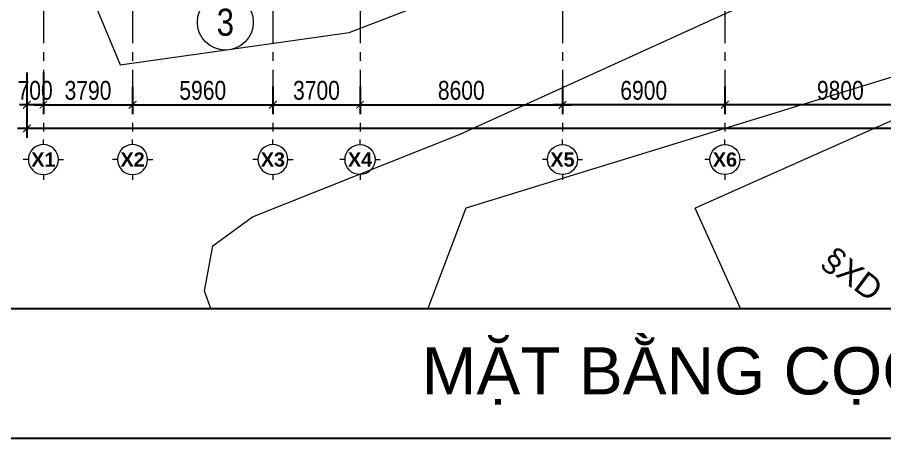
# Model space of a CAD drawing. Header units: millimetres. Extents: x -346728 to 1320345, y -537202 to -385966.
# Drawn here: x 146783 to 183622, y -524864 to -506985 of the extents above; entities that cross this region are included whole.
import ezdxf
from ezdxf.enums import TextEntityAlignment as Align
from ezdxf.xclip import XClip

# ---------------------------------------------------------------- set-up
doc = ezdxf.new("R2010")
doc.units = ezdxf.units.MM
doc.header["$LTSCALE"] = 100
doc.header["$XCLIPFRAME"] = 2
doc.set_wipeout_variables(frame=1)
doc.linetypes.add('X1326_GLB$0$CENTER', pattern=[2, 1.25, -0.25, 0.25, -0.25])
for name, color, linetype, lineweight in [('0 T KY HIEU', 7, 'Continuous', 9), ('0 T TEXT', 7, 'Continuous', 13), ('LINE', 7, 'Continuous', 13), ('X1326_GLB$0$A-tim', 8, 'X1326_GLB$0$CENTER', 9), ('X1326_GLB$0$Xref-Plan Grid$0$A-kich thuoc', 251, 'Continuous', 13), ('X1326_GLB$0$Xref-Plan Grid$0$A-ky hieu', 7, 'Continuous', 13)]:
    doc.layers.add(name, color=color, linetype=linetype, lineweight=lineweight)
doc.layers.add('TEXT1', color=8, linetype='Continuous')
doc.layers.add('TX', color=94, linetype='Continuous')
doc.styles.add('CHU', font='Arial_1.ttf')
doc.styles.add('TOAN - FONT ARIAL', font='Arial_1.ttf', dxfattribs={"width": 0.8})
doc.styles.add('VnArialH', font='VHARIAL.TTF')
doc.styles.add('VNI-HELSE-CONDENSE', font='VHELVCN.TTF')
doc.styles.add('X1326_GLB$0$Xref-Plan Grid$0$BRG-Chu Hoa', font='Arialbd_1.ttf')
doc.dimstyles.new('X1326_GLB$0$200', dxfattribs={"dimscale": 400, "dimtxt": 2, "dimasz": 0.8, "dimexe": 1, "dimexo": 1, "dimgap": 0.5, "dimtad": 1, "dimdec": 0, "dimzin": 0, "dimdsep": 46, "dimtxsty": 'TOAN - FONT ARIAL', "dimblk": 'ARCHTICK', "dimcen": 0.8, "dimdle": 1, "dimclrd": 7, "dimclre": 7, "dimclrt": 7, "dimadec": 0, "dimazin": 0, "dimtfac": 1, "dimtdec": 0, "dimtix": 1, "dimtmove": 2, "dimatfit": 3, "dimfxl": 1, "dimtolj": 1, "dimtzin": 0, "dimarcsym": 0})

# ---------------------------------------------------------------- blocks, each defined once
blk = doc.blocks.new('_ArchTick')
at = {"color": 0, "linetype": 'ByBlock', "const_width": 0.15}
blk.add_lwpolyline([(-0.5, -0.5), (0.5, 0.5)], dxfattribs=at)
blk = doc.blocks.new('*D435')
at = {"layer": 'DEFPOINTS', "color": 0, "transparency": 16777216}
for p in [(147889, -509523, 0), (151679, -509536, 0), (151679, -510696)]:
    blk.add_point(p, dxfattribs=at)
at = {"layer": 'X1326_GLB$0$Xref-Plan Grid$0$A-kich thuoc', "color": 7, "lineweight": -2, "transparency": 16777216}
for p, q in [((147889, -509923), (147889, -511096)), ((151679, -509936), (151679, -511096)), ((147489, -510696), (152079, -510696))]:
    blk.add_line(p, q, dxfattribs=at)
at = {"layer": 'X1326_GLB$0$Xref-Plan Grid$0$A-kich thuoc', "color": 7, "lineweight": -2, "transparency": 16777216, "xscale": 320, "yscale": 320, "zscale": 320, "rotation": 180}
blk.add_blockref('_ArchTick', (147889, -510696), dxfattribs=at)
at = {"layer": 'X1326_GLB$0$Xref-Plan Grid$0$A-kich thuoc', "color": 7, "lineweight": -2, "transparency": 16777216, "xscale": 320, "yscale": 320, "zscale": 320}
blk.add_blockref('_ArchTick', (151679, -510696), dxfattribs=at)
at = {"layer": 'X1326_GLB$0$Xref-Plan Grid$0$A-kich thuoc', "color": 7, "transparency": 16777216, "insert": (149784, -510087), "char_height": 800, "attachment_point": 5, "style": 'TOAN - FONT ARIAL'}
blk.add_mtext('\\A1;3790', dxfattribs=at)
blk = doc.blocks.new('*D437')
at = {"layer": 'DEFPOINTS', "color": 0, "transparency": 16777216}
for p in [(161339, -509523, 0), (169939, -509523, 0), (169939, -510696)]:
    blk.add_point(p, dxfattribs=at)
at = {"layer": 'X1326_GLB$0$Xref-Plan Grid$0$A-kich thuoc', "color": 7, "lineweight": -2, "transparency": 16777216}
for p, q in [((161339, -509923), (161339, -511096)), ((169939, -509923), (169939, -511096)), ((160939, -510696), (170339, -510696))]:
    blk.add_line(p, q, dxfattribs=at)
at = {"layer": 'X1326_GLB$0$Xref-Plan Grid$0$A-kich thuoc', "color": 7, "lineweight": -2, "transparency": 16777216, "xscale": 320, "yscale": 320, "zscale": 320, "rotation": 180}
blk.add_blockref('_ArchTick', (161339, -510696), dxfattribs=at)
at = {"layer": 'X1326_GLB$0$Xref-Plan Grid$0$A-kich thuoc', "color": 7, "lineweight": -2, "transparency": 16777216, "xscale": 320, "yscale": 320, "zscale": 320}
blk.add_blockref('_ArchTick', (169939, -510696), dxfattribs=at)
at = {"layer": 'X1326_GLB$0$Xref-Plan Grid$0$A-kich thuoc', "color": 7, "transparency": 16777216, "insert": (165639, -510087), "char_height": 800, "attachment_point": 5, "style": 'TOAN - FONT ARIAL'}
blk.add_mtext('\\A1;8600', dxfattribs=at)
blk = doc.blocks.new('*D438')
at = {"layer": 'DEFPOINTS', "color": 0, "transparency": 16777216}
for p in [(157639, -509523, 0), (161339, -509523, 0), (161339, -510696)]:
    blk.add_point(p, dxfattribs=at)
at = {"layer": 'X1326_GLB$0$Xref-Plan Grid$0$A-kich thuoc', "color": 7, "lineweight": -2, "transparency": 16777216}
for p, q in [((157639, -509923), (157639, -511096)), ((161339, -509923), (161339, -511096)), ((157239, -510696), (161739, -510696))]:
    blk.add_line(p, q, dxfattribs=at)
at = {"layer": 'X1326_GLB$0$Xref-Plan Grid$0$A-kich thuoc', "color": 7, "lineweight": -2, "transparency": 16777216, "xscale": 320, "yscale": 320, "zscale": 320, "rotation": 180}
blk.add_blockref('_ArchTick', (157639, -510696), dxfattribs=at)
at = {"layer": 'X1326_GLB$0$Xref-Plan Grid$0$A-kich thuoc', "color": 7, "lineweight": -2, "transparency": 16777216, "xscale": 320, "yscale": 320, "zscale": 320}
blk.add_blockref('_ArchTick', (161339, -510696), dxfattribs=at)
at = {"layer": 'X1326_GLB$0$Xref-Plan Grid$0$A-kich thuoc', "color": 7, "transparency": 16777216, "insert": (159489, -510087), "char_height": 800, "attachment_point": 5, "style": 'TOAN - FONT ARIAL'}
blk.add_mtext('\\A1;3700', dxfattribs=at)
blk = doc.blocks.new('*D439')
at = {"layer": 'DEFPOINTS', "color": 0, "transparency": 16777216}
for p in [(151679, -509536, 0), (157639, -509523, 0), (157639, -510696)]:
    blk.add_point(p, dxfattribs=at)
at = {"layer": 'X1326_GLB$0$Xref-Plan Grid$0$A-kich thuoc', "color": 7, "lineweight": -2, "transparency": 16777216}
for p, q in [((151679, -509936), (151679, -511096)), ((157639, -509923), (157639, -511096)), ((151279, -510696), (158039, -510696))]:
    blk.add_line(p, q, dxfattribs=at)
at = {"layer": 'X1326_GLB$0$Xref-Plan Grid$0$A-kich thuoc', "color": 7, "lineweight": -2, "transparency": 16777216, "xscale": 320, "yscale": 320, "zscale": 320, "rotation": 180}
blk.add_blockref('_ArchTick', (151679, -510696), dxfattribs=at)
at = {"layer": 'X1326_GLB$0$Xref-Plan Grid$0$A-kich thuoc', "color": 7, "lineweight": -2, "transparency": 16777216, "xscale": 320, "yscale": 320, "zscale": 320}
blk.add_blockref('_ArchTick', (157639, -510696), dxfattribs=at)
at = {"layer": 'X1326_GLB$0$Xref-Plan Grid$0$A-kich thuoc', "color": 7, "transparency": 16777216, "insert": (154659, -510087), "char_height": 800, "attachment_point": 5, "style": 'TOAN - FONT ARIAL'}
blk.add_mtext('\\A1;5960', dxfattribs=at)
blk = doc.blocks.new('*D440')
at = {"layer": 'DEFPOINTS', "color": 0, "transparency": 16777216}
for p in [(147189, -509523, 0), (236189, -509523, 0), (147189, -511696)]:
    blk.add_point(p, dxfattribs=at)
at = {"layer": 'X1326_GLB$0$Xref-Plan Grid$0$A-kich thuoc', "color": 7, "lineweight": -2, "transparency": 16777216}
for p, q in [((147189, -509923), (147189, -512096)), ((236189, -509923), (236189, -512096)), ((236589, -511696), (146789, -511696))]:
    blk.add_line(p, q, dxfattribs=at)
at = {"layer": 'X1326_GLB$0$Xref-Plan Grid$0$A-kich thuoc', "color": 7, "lineweight": -2, "transparency": 16777216, "xscale": 320, "yscale": 320, "zscale": 320, "rotation": 180}
blk.add_blockref('_ArchTick', (147189, -511696), dxfattribs=at)
at = {"layer": 'X1326_GLB$0$Xref-Plan Grid$0$A-kich thuoc', "color": 7, "lineweight": -2, "transparency": 16777216, "xscale": 320, "yscale": 320, "zscale": 320}
blk.add_blockref('_ArchTick', (236189, -511696), dxfattribs=at)
at = {"layer": 'X1326_GLB$0$Xref-Plan Grid$0$A-kich thuoc', "color": 7, "transparency": 16777216, "insert": (191689, -511087), "char_height": 800, "attachment_point": 5, "style": 'TOAN - FONT ARIAL'}
blk.add_mtext('\\A1;89000', dxfattribs=at)
blk = doc.blocks.new('*U247')
for p, q in [((0, 3.19), (0, 4.28)), ((-3.19, 0), (-4.28, 0)), ((3.19, 0), (4.28, 0)), ((0, -3.19), (0, -4.28))]:
    blk.add_line(p, q)
blk.add_circle((0, 0), 3.19)
at = {"color": 7, "style": 'X1326_GLB$0$Xref-Plan Grid$0$BRG-Chu Hoa'}
blk.add_attdef('1', text='', height=3, dxfattribs=at).set_placement((0, 0), align=Align.MIDDLE_CENTER)
blk = doc.blocks.new('*D441')
at = {"layer": 'DEFPOINTS', "color": 0, "transparency": 16777216}
for p in [(176839, -509523, 0), (186639, -509523, 0), (176839, -510696)]:
    blk.add_point(p, dxfattribs=at)
at = {"layer": 'X1326_GLB$0$Xref-Plan Grid$0$A-kich thuoc', "color": 7, "lineweight": -2, "transparency": 16777216}
for p, q in [((176839, -509923), (176839, -511096)), ((186639, -509923), (186639, -511096)), ((187039, -510696), (176439, -510696))]:
    blk.add_line(p, q, dxfattribs=at)
at = {"layer": 'X1326_GLB$0$Xref-Plan Grid$0$A-kich thuoc', "color": 7, "lineweight": -2, "transparency": 16777216, "xscale": 320, "yscale": 320, "zscale": 320, "rotation": 180}
blk.add_blockref('_ArchTick', (176839, -510696), dxfattribs=at)
at = {"layer": 'X1326_GLB$0$Xref-Plan Grid$0$A-kich thuoc', "color": 7, "lineweight": -2, "transparency": 16777216, "xscale": 320, "yscale": 320, "zscale": 320}
blk.add_blockref('_ArchTick', (186639, -510696), dxfattribs=at)
at = {"layer": 'X1326_GLB$0$Xref-Plan Grid$0$A-kich thuoc', "color": 7, "transparency": 16777216, "insert": (181739, -510087), "char_height": 800, "attachment_point": 5, "style": 'TOAN - FONT ARIAL'}
blk.add_mtext('\\A1;9800', dxfattribs=at)
blk = doc.blocks.new('*D442')
at = {"layer": 'DEFPOINTS', "color": 0, "transparency": 16777216}
for p in [(169939, -509523, 0), (176839, -509523, 0), (169939, -510696)]:
    blk.add_point(p, dxfattribs=at)
at = {"layer": 'X1326_GLB$0$Xref-Plan Grid$0$A-kich thuoc', "color": 7, "lineweight": -2, "transparency": 16777216}
for p, q in [((169939, -509923), (169939, -511096)), ((176839, -509923), (176839, -511096)), ((177239, -510696), (169539, -510696))]:
    blk.add_line(p, q, dxfattribs=at)
at = {"layer": 'X1326_GLB$0$Xref-Plan Grid$0$A-kich thuoc', "color": 7, "lineweight": -2, "transparency": 16777216, "xscale": 320, "yscale": 320, "zscale": 320, "rotation": 180}
blk.add_blockref('_ArchTick', (169939, -510696), dxfattribs=at)
at = {"layer": 'X1326_GLB$0$Xref-Plan Grid$0$A-kich thuoc', "color": 7, "lineweight": -2, "transparency": 16777216, "xscale": 320, "yscale": 320, "zscale": 320}
blk.add_blockref('_ArchTick', (176839, -510696), dxfattribs=at)
at = {"layer": 'X1326_GLB$0$Xref-Plan Grid$0$A-kich thuoc', "color": 7, "transparency": 16777216, "insert": (173389, -510087), "char_height": 800, "attachment_point": 5, "style": 'TOAN - FONT ARIAL'}
blk.add_mtext('\\A1;6900', dxfattribs=at)
blk = doc.blocks.new('*D683')
at = {"layer": 'DEFPOINTS', "color": 0, "transparency": 16777216}
for p in [(147189, -508919, 0), (147889, -508919, 0), (147189, -510696)]:
    blk.add_point(p, dxfattribs=at)
at = {"layer": 'X1326_GLB$0$Xref-Plan Grid$0$A-kich thuoc', "color": 7, "lineweight": -2, "transparency": 16777216}
for p, q in [((147189, -509319), (147189, -511096)), ((147889, -509319), (147889, -511096)), ((147189, -510696), (146869, -510696)), ((147889, -510696), (147189, -510696)), ((147889, -510696), (148209, -510696))]:
    blk.add_line(p, q, dxfattribs=at)
at = {"layer": 'X1326_GLB$0$Xref-Plan Grid$0$A-kich thuoc', "color": 7, "lineweight": -2, "transparency": 16777216, "xscale": 320, "yscale": 320, "zscale": 320}
blk.add_blockref('_ArchTick', (147189, -510696), dxfattribs=at)
at = {"layer": 'X1326_GLB$0$Xref-Plan Grid$0$A-kich thuoc', "color": 7, "lineweight": -2, "transparency": 16777216, "xscale": 320, "yscale": 320, "zscale": 320, "rotation": 180}
blk.add_blockref('_ArchTick', (147889, -510696), dxfattribs=at)
at = {"layer": 'X1326_GLB$0$Xref-Plan Grid$0$A-kich thuoc', "color": 7, "transparency": 16777216, "insert": (147539, -510087), "char_height": 800, "attachment_point": 5, "style": 'TOAN - FONT ARIAL'}
blk.add_mtext('\\A1;700', dxfattribs=at)
blk = doc.blocks.new('*U256')
for p, q in [((0, 3.19), (0, 4.28)), ((-3.19, 0), (-4.28, 0)), ((3.19, 0), (4.28, 0)), ((0, -3.19), (0, -4.28))]:
    blk.add_line(p, q)
blk.add_circle((0, 0), 3.19)
at = {"color": 7, "style": 'X1326_GLB$0$Xref-Plan Grid$0$BRG-Chu Hoa'}
blk.add_attdef('1', text='', height=3, dxfattribs=at).set_placement((0, 0), align=Align.MIDDLE_CENTER)
blk = doc.blocks.new('*U266')
for p, q in [((0, 3.19), (0, 4.28)), ((-3.19, 0), (-4.28, 0)), ((3.19, 0), (4.28, 0)), ((0, -3.19), (0, -4.28))]:
    blk.add_line(p, q)
blk.add_circle((0, 0), 3.19)
at = {"color": 7, "style": 'X1326_GLB$0$Xref-Plan Grid$0$BRG-Chu Hoa'}
blk.add_attdef('1', text='', height=3, dxfattribs=at).set_placement((0, 0), align=Align.MIDDLE_CENTER)
blk = doc.blocks.new('*U268')
for p, q in [((0, 3.19), (0, 4.28)), ((-3.19, 0), (-4.28, 0)), ((3.19, 0), (4.28, 0)), ((0, -3.19), (0, -4.28))]:
    blk.add_line(p, q)
blk.add_circle((0, 0), 3.19)
at = {"color": 7, "style": 'X1326_GLB$0$Xref-Plan Grid$0$BRG-Chu Hoa'}
blk.add_attdef('1', text='', height=3, dxfattribs=at).set_placement((0, 0), align=Align.MIDDLE_CENTER)
blk = doc.blocks.new('*U269')
for p, q in [((0, 3.19), (0, 4.28)), ((-3.19, 0), (-4.28, 0)), ((3.19, 0), (4.28, 0)), ((0, -3.19), (0, -4.28))]:
    blk.add_line(p, q)
blk.add_circle((0, 0), 3.19)
at = {"color": 7, "style": 'X1326_GLB$0$Xref-Plan Grid$0$BRG-Chu Hoa'}
blk.add_attdef('1', text='', height=3, dxfattribs=at).set_placement((0, 0), align=Align.MIDDLE_CENTER)
blk = doc.blocks.new('*U270')
for p, q in [((0, 3.19), (0, 4.28)), ((-3.19, 0), (-4.28, 0)), ((3.19, 0), (4.28, 0)), ((0, -3.19), (0, -4.28))]:
    blk.add_line(p, q)
blk.add_circle((0, 0), 3.19)
at = {"color": 7, "style": 'X1326_GLB$0$Xref-Plan Grid$0$BRG-Chu Hoa'}
blk.add_attdef('1', text='', height=3, dxfattribs=at).set_placement((0, 0), align=Align.MIDDLE_CENTER)
blk = doc.blocks.new('LVL-KHUNGTEN')
blk.add_lwpolyline([(61073, 41093), (119124, 41093), (119124, 62), (61073, 62)], close=True)
at = {"layer": 'DEFPOINTS'}
blk.add_line((119124, 62), (61073, 62), dxfattribs=at)
blk = doc.blocks.new('mb duong hh')
at = {"layer": 'LINE', "color": 252, "lineweight": 9}
for p, q in [((27891, -3635), (3619, -11105)), ((22650, -6971), (13365, -11106)), ((3619, -11105), (1094, -17734)), ((17417, -20097), (13365, -11106))]:
    blk.add_line(p, q, dxfattribs=at)
for points in [[(14977, 101049), (-7702, 101358), (-14927, 101246), (-29449, 100943), (-35818, 99008), (-40020, 95429), (-42101, 92117), (-42609, 87567), (-42104, 81482), (-40823, 74903), (-34507, 57500), (-12505, -1540), (-11062, -5026), (-1334, -3647), (4526, -1388), (38515, 14361), (36944, 16828)], [(7094, -53459), (-4389, -23466), (-7476, -14621), (-7126, -12701), (-5444, -11474), (3373, -7965), (18726, -972), (22175, -250), (25941, -1516), (27891, -3635), (34840, -19045)]]:
    blk.add_lwpolyline(points, dxfattribs=at)
at = {"layer": 'TEXT1', "color": 252, "lineweight": 9, "style": 'CHU'}
blk.add_text('§XD', height=1000.3, rotation=322.9578, dxfattribs=at).set_placement((18659, -13484))
blk = doc.blocks.new('T STT')
at = {"color": 7, "linetype": 'Continuous'}
blk.add_wipeout([(376644, 277984), (376756, 277976), (376879, 277949), (377025, 277888), (377156, 277799), (377266, 277687), (377334, 277588), (377398, 277451), (377433, 277317), (377444, 277184), (377433, 277051), (377404, 276935), (377365, 276838), (377294, 276718), (377203, 276612), (377122, 276543), (377011, 276473), (376888, 276422), (376741, 276390), (376644, 276384), (376532, 276392), (376392, 276425), (376245, 276491), (376127, 276573), (376049, 276649), (375987, 276727), (375927, 276828), (375876, 276960), (375853, 277065), (375844, 277184), (375850, 277284), (375877, 277411), (375908, 277499), (375964, 277605), (376040, 277709), (376130, 277798), (376216, 277860), (376313, 277912), (376426, 277954), (376557, 277979)], dxfattribs=at)
at = {"layer": '0 T KY HIEU', "color": 7}
blk.add_circle((376644, 277184), 800, dxfattribs=at)
at = {"layer": '0 T TEXT', "color": 7, "style": 'VNI-HELSE-CONDENSE'}
blk.add_attdef('0', text='', height=750, dxfattribs=at).set_placement((376644, 277184), align=Align.MIDDLE_CENTER)
blk = doc.blocks.new('MB HANG RAO TAM')
ref = blk.add_blockref('T STT', (-551048, -433465, -2472), dxfattribs=dict(xscale=1.483571909629973, yscale=1.483571909629973, zscale=1.483571909629973))
ref.add_attrib('0', '3', dxfattribs={"layer": '0 T TEXT', "color": 7, "height": 1150, "style": 'VNI-HELSE-CONDENSE'}).set_placement((7730, -22243, -2472), align=Align.MIDDLE_CENTER)

msp = doc.modelspace()

# ---------------------------------------------------------------- linework, layer by layer
at = {"layer": 'X1326_GLB$0$A-tim', "ltscale": 15}
for p, q in [((147888.6, -398208.6, -1404.9), (147888.6, -512162.7, -1404.9)), ((151678.6, -398208.6, -1404.9), (151678.6, -512162.7, -1404.9)), ((157638.6, -398208.6, -1404.9), (157638.6, -512162.7, -1404.9)), ((161338.6, -398208.6, -1404.9), (161338.6, -512162.7, -1404.9)), ((169938.6, -398208.6, -1404.9), (169938.6, -512162.7, -1404.9)), ((176838.6, -398208.6, -1404.9), (176838.6, -512162.7, -1404.9))]:
    msp.add_line(p, q, dxfattribs=at)

# ---------------------------------------------------------------- block references
at = {"extrusion": (0.00597, -2.28885e-18, 0.999982), "xscale": 3.385207865094198, "yscale": 3.385207865094198, "zscale": 3.385207865094198}
msp.add_blockref('LVL-KHUNGTEN', (-107243.5, -525073.6, -287.1), dxfattribs=at)
ref = msp.add_blockref('mb duong hh', (162214.1, -503978, 0))
XClip(ref).set_block_clipping_path([(-58962.6888090824, -15358.4345334051), (108047.3313388755, 114603.0144500207)])
at = {"layer": 'X1326_GLB$0$Xref-Plan Grid$0$A-ky hieu'}
ref = msp.add_blockref('*U247', (147888.6, -513019.5, -1404.9), dxfattribs=dict(at, xscale=-200, yscale=200, zscale=200, rotation=180))
ref.add_attrib('1', 'X1', dxfattribs={"layer": '0', "color": 7, "height": 600, "style": 'X1326_GLB$0$Xref-Plan Grid$0$BRG-Chu Hoa'}).set_placement((147888.6, -513019.5, -1404.9), align=Align.MIDDLE_CENTER)
ref = msp.add_blockref('*U256', (151678.6, -513019.5, -1404.9), dxfattribs=dict(at, xscale=-200, yscale=200, zscale=200, rotation=180))
ref.add_attrib('1', 'X2', dxfattribs={"layer": '0', "color": 7, "height": 600, "style": 'X1326_GLB$0$Xref-Plan Grid$0$BRG-Chu Hoa'}).set_placement((151678.6, -513019.5, -1404.9), align=Align.MIDDLE_CENTER)
ref = msp.add_blockref('*U266', (157638.6, -513019.5, -1404.9), dxfattribs=dict(at, xscale=-200, yscale=200, zscale=200, rotation=180))
ref.add_attrib('1', 'X3', dxfattribs={"layer": '0', "color": 7, "height": 600, "style": 'X1326_GLB$0$Xref-Plan Grid$0$BRG-Chu Hoa'}).set_placement((157638.6, -513019.5, -1404.9), align=Align.MIDDLE_CENTER)
at = {"layer": 'X1326_GLB$0$Xref-Plan Grid$0$A-ky hieu', "xscale": 200, "yscale": 200, "zscale": 200}
for name, p, values in [('*U268', (161338.6, -513019.5, -1404.9), {'1': 'X4'}), ('*U269', (169938.6, -513019.5, -1404.9), {'1': 'X5'}), ('*U270', (176838.6, -513019.5, -1404.9), {'1': 'X6'})]:
    msp.add_blockref(name, p, dxfattribs=at).add_auto_attribs(values)

# ---------------------------------------------------------------- texts
at = {"layer": 'TX', "color": 4, "style": 'VnArialH'}
msp.add_text('MÆT B»NG CäC KHOAN NHåI', height=2000, dxfattribs=at).set_placement((163959.6, -522987.2, -1404.9))

# ---------------------------------------------------------------- dimensions: what is measured, and where the dimension line sits
at = {"layer": 'X1326_GLB$0$Xref-Plan Grid$0$A-kich thuoc'}
for base, p1, p2, picture, middle in [((147188.6, -510695.6, -1404.9), (147888.6, -508919.5, -1404.9), (147188.6, -508919.5, -1404.9), '*D683', (147538.6, -510087.2, -1404.9)), ((147188.6, -511695.6, -1404.9), (236188.6, -509523, -1404.9), (147188.6, -509523, -1404.9), '*D440', (191688.6, -511087.2, -1404.9)), ((151678.6, -510695.6, -1404.9), (147888.6, -509523, -1404.9), (151678.6, -509535.6, -1404.9), '*D435', (149783.6, -510086.9, -1404.9)), ((157638.6, -510695.6, -1404.9), (151678.6, -509535.6, -1404.9), (157638.6, -509523, -1404.9), '*D439', (154658.6, -510087.2, -1404.9)), ((161338.6, -510695.6, -1404.9), (157638.6, -509523, -1404.9), (161338.6, -509523, -1404.9), '*D438', (159488.6, -510086.9, -1404.9)), ((169938.6, -510695.6, -1404.9), (161338.6, -509523, -1404.9), (169938.6, -509523, -1404.9), '*D437', (165638.6, -510087.2, -1404.9)), ((169938.6, -510695.6, -1404.9), (176838.6, -509523, -1404.9), (169938.6, -509523, -1404.9), '*D442', (173388.6, -510087.2, -1404.9)), ((176838.6, -510695.6, -1404.9), (186638.6, -509523, -1404.9), (176838.6, -509523, -1404.9), '*D441', (181738.6, -510087.2, -1404.9))]:
    dim = msp.add_linear_dim(base=base, p1=p1, p2=p2, dimstyle='X1326_GLB$0$200', dxfattribs=at)
    dim.commit()
    dim.dimension.update_dxf_attribs({"geometry": picture, "text_midpoint": middle})

# ---------------------------------------------------------------- next in the draw order: block references
msp.add_blockref('MB HANG RAO TAM', (147888.6, -484948.9, 0))

doc.saveas('drawing.dxf')
